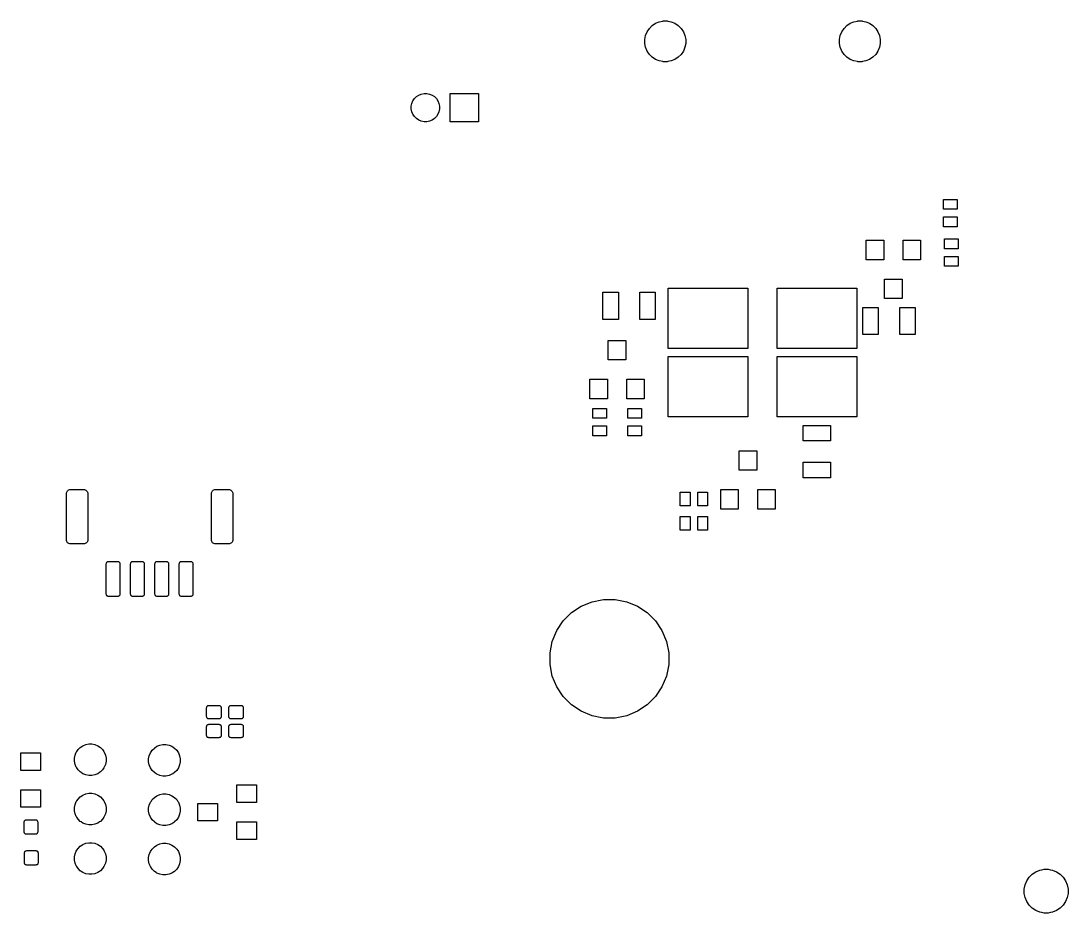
# Model space of a CAD drawing. Extents: x 70 to 174, y -172 to -82.
# Drawn here: x 120.6 to 174.4, y -171.8 to -126 of the extents above; entities that cross this region are included whole.
import ezdxf

# ---------------------------------------------------------------- set-up
doc = ezdxf.new("R2010")
doc.units = 0
doc.header["$MEASUREMENT"] = 0
doc.layers.add('BLACK', color=7, linetype='CONTINUOUS')

msp = doc.modelspace()

# ---------------------------------------------------------------- linework, layer by layer
at = {"layer": 'BLACK', "linetype": 'CONTINUOUS'}
for p, q in [((152.82, -126.503), (152.934, -126.331)), ((152.934, -126.331), (153.081, -126.184)), ((153.081, -126.184), (153.253, -126.07)), ((153.253, -126.07), (153.444, -125.99)), ((153.444, -125.99), (153.621, -125.955)), ((153.621, -125.955), (153.647, -125.95)), ((153.647, -125.95), (153.853, -125.95)), ((153.853, -125.95), (153.879, -125.955)), ((153.879, -125.955), (154.056, -125.99)), ((154.056, -125.99), (154.247, -126.07)), ((154.247, -126.07), (154.419, -126.184)), ((154.419, -126.184), (154.566, -126.331)), ((154.566, -126.331), (154.68, -126.503)), ((162.82, -126.503), (162.934, -126.331)), ((162.934, -126.331), (163.081, -126.184)), ((163.081, -126.184), (163.253, -126.07)), ((163.253, -126.07), (163.444, -125.99)), ((163.444, -125.99), (163.621, -125.955)), ((163.621, -125.955), (163.647, -125.95)), ((163.647, -125.95), (163.853, -125.95)), ((163.853, -125.95), (163.879, -125.955)), ((163.879, -125.955), (164.056, -125.99)), ((164.056, -125.99), (164.247, -126.07)), ((164.247, -126.07), (164.419, -126.184)), ((164.419, -126.184), (164.566, -126.331)), ((164.566, -126.331), (164.68, -126.503)), ((152.7, -126.897), (152.74, -126.694)), ((152.7, -127.103), (152.7, -126.897)), ((152.74, -126.694), (152.82, -126.503)), ((154.68, -126.503), (154.76, -126.694)), ((154.76, -126.694), (154.8, -126.897)), ((154.8, -126.897), (154.8, -127.103)), ((162.7, -126.897), (162.74, -126.694)), ((162.7, -127.103), (162.7, -126.897)), ((162.74, -126.694), (162.82, -126.503)), ((164.68, -126.503), (164.76, -126.694)), ((164.76, -126.694), (164.8, -126.897)), ((164.8, -126.897), (164.8, -127.103)), ((152.74, -127.306), (152.7, -127.103)), ((152.82, -127.497), (152.74, -127.306)), ((152.934, -127.669), (152.82, -127.497)), ((154.68, -127.497), (154.566, -127.669)), ((154.76, -127.306), (154.68, -127.497)), ((154.8, -127.103), (154.76, -127.306)), ((162.74, -127.306), (162.7, -127.103)), ((162.82, -127.497), (162.74, -127.306)), ((162.934, -127.669), (162.82, -127.497)), ((164.68, -127.497), (164.566, -127.669)), ((164.76, -127.306), (164.68, -127.497)), ((164.8, -127.103), (164.76, -127.306)), ((153.081, -127.816), (152.934, -127.669)), ((153.253, -127.93), (153.081, -127.816)), ((153.444, -128.01), (153.253, -127.93)), ((153.621, -128.045), (153.444, -128.01)), ((153.647, -128.05), (153.621, -128.045)), ((153.853, -128.05), (153.647, -128.05)), ((153.879, -128.045), (153.853, -128.05)), ((154.056, -128.01), (153.879, -128.045)), ((154.247, -127.93), (154.056, -128.01)), ((154.419, -127.816), (154.247, -127.93)), ((154.566, -127.669), (154.419, -127.816)), ((163.081, -127.816), (162.934, -127.669)), ((163.253, -127.93), (163.081, -127.816)), ((163.444, -128.01), (163.253, -127.93)), ((163.621, -128.045), (163.444, -128.01)), ((163.647, -128.05), (163.621, -128.045)), ((163.853, -128.05), (163.647, -128.05)), ((163.879, -128.045), (163.853, -128.05)), ((164.056, -128.01), (163.879, -128.045)), ((164.247, -127.93), (164.056, -128.01)), ((164.419, -127.816), (164.247, -127.93)), ((164.566, -127.669), (164.419, -127.816)), ((141.212, -129.709), (141.352, -129.681)), ((141.352, -129.681), (141.494, -129.681)), ((141.494, -129.681), (141.635, -129.709)), ((142.698, -131.131), (142.698, -129.681)), ((142.698, -129.681), (144.148, -129.681)), ((144.148, -129.681), (144.148, -131.131)), ((140.698, -130.334), (140.726, -130.194)), ((140.726, -130.194), (140.781, -130.062)), ((140.781, -130.062), (140.86, -129.944)), ((140.86, -129.944), (140.961, -129.843)), ((140.961, -129.843), (141.08, -129.763)), ((141.08, -129.763), (141.212, -129.709)), ((141.635, -129.709), (141.767, -129.763)), ((141.767, -129.763), (141.885, -129.843)), ((141.885, -129.843), (141.986, -129.944)), ((141.986, -129.944), (142.066, -130.062)), ((142.066, -130.062), (142.12, -130.194)), ((142.12, -130.194), (142.148, -130.334)), ((140.698, -130.477), (140.698, -130.334)), ((140.726, -130.617), (140.698, -130.477)), ((140.781, -130.749), (140.726, -130.617)), ((140.86, -130.868), (140.781, -130.749)), ((142.066, -130.749), (141.986, -130.868)), ((142.12, -130.617), (142.066, -130.749)), ((142.148, -130.477), (142.12, -130.617)), ((142.148, -130.334), (142.148, -130.477)), ((140.961, -130.969), (140.86, -130.868)), ((141.08, -131.048), (140.961, -130.969)), ((141.212, -131.103), (141.08, -131.048)), ((141.352, -131.131), (141.212, -131.103)), ((141.494, -131.131), (141.352, -131.131)), ((141.635, -131.103), (141.494, -131.131)), ((141.767, -131.048), (141.635, -131.103)), ((141.885, -130.969), (141.767, -131.048)), ((141.986, -130.868), (141.885, -130.969)), ((144.148, -131.131), (142.698, -131.131)), ((168.048, -135.631), (168.048, -135.131)), ((168.048, -135.131), (168.748, -135.131)), ((168.748, -135.131), (168.748, -135.631)), ((168.748, -135.631), (168.048, -135.631)), ((168.048, -136.531), (168.048, -136.031)), ((168.048, -136.031), (168.748, -136.031)), ((168.748, -136.031), (168.748, -136.531)), ((168.748, -136.531), (168.048, -136.531)), ((168.099, -137.663), (168.099, -137.163)), ((168.099, -137.163), (168.799, -137.163)), ((168.799, -137.163), (168.799, -137.663)), ((164.073, -138.231), (164.073, -137.231)), ((164.073, -137.231), (164.973, -137.231)), ((164.973, -137.231), (164.973, -138.231)), ((165.973, -138.231), (165.973, -137.231)), ((165.973, -137.231), (166.873, -137.231)), ((166.873, -137.231), (166.873, -138.231)), ((168.799, -137.663), (168.099, -137.663)), ((164.973, -138.231), (164.073, -138.231)), ((166.873, -138.231), (165.973, -138.231)), ((168.099, -138.563), (168.099, -138.063)), ((168.099, -138.063), (168.799, -138.063)), ((168.799, -138.063), (168.799, -138.563)), ((168.799, -138.563), (168.099, -138.563)), ((165.023, -140.231), (165.023, -139.231)), ((165.023, -139.231), (165.923, -139.231)), ((165.923, -139.231), (165.923, -140.231)), ((153.9, -142.802), (153.9, -139.702)), ((153.9, -139.702), (158, -139.702)), ((158, -139.702), (158, -142.802)), ((159.5, -142.802), (159.5, -139.702)), ((159.5, -139.702), (163.6, -139.702)), ((163.6, -139.702), (163.6, -142.802)), ((150.538, -141.307), (150.538, -139.907)), ((150.538, -139.907), (151.338, -139.907)), ((151.338, -139.907), (151.338, -141.307)), ((152.438, -141.307), (152.438, -139.907)), ((152.438, -139.907), (153.238, -139.907)), ((153.238, -139.907), (153.238, -141.307)), ((165.923, -140.231), (165.023, -140.231)), ((163.898, -142.081), (163.898, -140.681)), ((163.898, -140.681), (164.698, -140.681)), ((164.698, -140.681), (164.698, -142.081)), ((165.798, -142.081), (165.798, -140.681)), ((165.798, -140.681), (166.598, -140.681)), ((166.598, -140.681), (166.598, -142.081)), ((151.338, -141.307), (150.538, -141.307)), ((153.238, -141.307), (152.438, -141.307)), ((150.823, -143.381), (150.823, -142.381)), ((150.823, -142.381), (151.723, -142.381)), ((151.723, -142.381), (151.723, -143.381)), ((164.698, -142.081), (163.898, -142.081)), ((166.598, -142.081), (165.798, -142.081)), ((158, -142.802), (153.9, -142.802)), ((163.6, -142.802), (159.5, -142.802)), ((151.723, -143.381), (150.823, -143.381)), ((153.9, -146.302), (153.9, -143.202)), ((153.9, -143.202), (158, -143.202)), ((158, -143.202), (158, -146.302)), ((159.5, -146.302), (159.5, -143.202)), ((159.5, -143.202), (163.6, -143.202)), ((163.6, -143.202), (163.6, -146.302)), ((149.873, -145.381), (149.873, -144.381)), ((149.873, -144.381), (150.773, -144.381)), ((150.773, -144.381), (150.773, -145.381)), ((151.773, -145.381), (151.773, -144.381)), ((151.773, -144.381), (152.673, -144.381)), ((152.673, -144.381), (152.673, -145.381)), ((150.773, -145.381), (149.873, -145.381)), ((152.673, -145.381), (151.773, -145.381)), ((150.023, -146.381), (150.023, -145.881)), ((150.023, -145.881), (150.723, -145.881)), ((150.723, -145.881), (150.723, -146.381)), ((151.823, -146.381), (151.823, -145.881)), ((151.823, -145.881), (152.523, -145.881)), ((152.523, -145.881), (152.523, -146.381)), ((158, -146.302), (153.9, -146.302)), ((163.6, -146.302), (159.5, -146.302)), ((150.723, -146.381), (150.023, -146.381)), ((150.023, -147.281), (150.023, -146.781)), ((150.023, -146.781), (150.723, -146.781)), ((150.723, -146.781), (150.723, -147.281)), ((152.523, -146.381), (151.823, -146.381)), ((151.823, -147.281), (151.823, -146.781)), ((151.823, -146.781), (152.523, -146.781)), ((152.523, -146.781), (152.523, -147.281)), ((160.84, -147.55), (160.84, -146.75)), ((160.84, -146.75), (162.24, -146.75)), ((162.24, -146.75), (162.24, -147.55)), ((150.723, -147.281), (150.023, -147.281)), ((152.523, -147.281), (151.823, -147.281)), ((162.24, -147.55), (160.84, -147.55)), ((157.548, -149.056), (157.548, -148.056)), ((157.548, -148.056), (158.448, -148.056)), ((158.448, -148.056), (158.448, -149.056)), ((160.84, -149.45), (160.84, -148.65)), ((160.84, -148.65), (162.24, -148.65)), ((162.24, -148.65), (162.24, -149.45)), ((158.448, -149.056), (157.548, -149.056)), ((162.24, -149.45), (160.84, -149.45)), ((123.011, -150.143), (123.038, -150.111)), ((123.038, -150.111), (123.07, -150.085)), ((123.07, -150.085), (123.106, -150.065)), ((123.106, -150.065), (123.146, -150.053)), ((123.146, -150.053), (123.194, -150.049)), ((123.194, -150.049), (123.856, -150.049)), ((123.856, -150.049), (123.904, -150.053)), ((123.904, -150.053), (123.944, -150.065)), ((123.944, -150.065), (123.98, -150.085)), ((123.98, -150.085), (124.012, -150.111)), ((124.012, -150.111), (124.039, -150.143)), ((130.461, -150.143), (130.488, -150.111)), ((130.488, -150.111), (130.52, -150.085)), ((130.52, -150.085), (130.556, -150.065)), ((130.556, -150.065), (130.596, -150.053)), ((130.596, -150.053), (130.644, -150.049)), ((130.644, -150.049), (131.306, -150.049)), ((131.306, -150.049), (131.354, -150.053)), ((131.354, -150.053), (131.394, -150.065)), ((131.394, -150.065), (131.43, -150.085)), ((131.43, -150.085), (131.462, -150.111)), ((131.462, -150.111), (131.489, -150.143)), ((156.598, -151.056), (156.598, -150.056)), ((156.598, -150.056), (157.498, -150.056)), ((157.498, -150.056), (157.498, -151.056)), ((158.498, -151.056), (158.498, -150.056)), ((158.498, -150.056), (159.398, -150.056)), ((159.398, -150.056), (159.398, -151.056)), ((122.975, -150.267), (122.98, -150.22)), ((122.975, -152.63), (122.975, -150.267)), ((122.98, -150.22), (122.992, -150.18)), ((122.992, -150.18), (123.011, -150.143)), ((124.039, -150.143), (124.058, -150.18)), ((124.058, -150.18), (124.07, -150.22)), ((124.07, -150.22), (124.075, -150.267)), ((124.075, -150.267), (124.075, -152.63)), ((130.425, -150.267), (130.43, -150.22)), ((130.425, -152.63), (130.425, -150.267)), ((130.43, -150.22), (130.442, -150.18)), ((130.442, -150.18), (130.461, -150.143)), ((131.489, -150.143), (131.508, -150.18)), ((131.508, -150.18), (131.52, -150.22)), ((131.52, -150.22), (131.525, -150.267)), ((131.525, -150.267), (131.525, -152.63)), ((154.523, -150.881), (154.523, -150.181)), ((154.523, -150.181), (155.023, -150.181)), ((155.023, -150.181), (155.023, -150.881)), ((155.423, -150.881), (155.423, -150.181)), ((155.423, -150.181), (155.923, -150.181)), ((155.923, -150.181), (155.923, -150.881)), ((155.023, -150.881), (154.523, -150.881)), ((155.923, -150.881), (155.423, -150.881)), ((157.498, -151.056), (156.598, -151.056)), ((159.398, -151.056), (158.498, -151.056)), ((154.523, -152.131), (154.523, -151.431)), ((154.523, -151.431), (155.023, -151.431)), ((155.023, -151.431), (155.023, -152.131)), ((155.423, -152.131), (155.423, -151.431)), ((155.423, -151.431), (155.923, -151.431)), ((155.923, -151.431), (155.923, -152.131)), ((155.023, -152.131), (154.523, -152.131)), ((155.923, -152.131), (155.423, -152.131)), ((122.98, -152.678), (122.975, -152.63)), ((122.992, -152.717), (122.98, -152.678)), ((123.011, -152.754), (122.992, -152.717)), ((123.038, -152.786), (123.011, -152.754)), ((123.07, -152.812), (123.038, -152.786)), ((123.106, -152.832), (123.07, -152.812)), ((123.98, -152.812), (123.944, -152.832)), ((124.012, -152.786), (123.98, -152.812)), ((124.039, -152.754), (124.012, -152.786)), ((124.058, -152.717), (124.039, -152.754)), ((124.07, -152.678), (124.058, -152.717)), ((124.075, -152.63), (124.07, -152.678)), ((130.43, -152.678), (130.425, -152.63)), ((130.442, -152.717), (130.43, -152.678)), ((130.461, -152.754), (130.442, -152.717)), ((130.488, -152.786), (130.461, -152.754)), ((130.52, -152.812), (130.488, -152.786)), ((130.556, -152.832), (130.52, -152.812)), ((131.43, -152.812), (131.394, -152.832)), ((131.462, -152.786), (131.43, -152.812)), ((131.489, -152.754), (131.462, -152.786)), ((131.508, -152.717), (131.489, -152.754)), ((131.52, -152.678), (131.508, -152.717)), ((131.525, -152.63), (131.52, -152.678)), ((123.146, -152.844), (123.106, -152.832)), ((123.194, -152.849), (123.146, -152.844)), ((123.856, -152.849), (123.194, -152.849)), ((123.904, -152.844), (123.856, -152.849)), ((123.944, -152.832), (123.904, -152.844)), ((130.596, -152.844), (130.556, -152.832)), ((130.644, -152.849), (130.596, -152.844)), ((131.306, -152.849), (130.644, -152.849)), ((131.354, -152.844), (131.306, -152.849)), ((131.394, -152.832), (131.354, -152.844)), ((125.025, -153.867), (125.028, -153.839)), ((125.025, -155.43), (125.025, -153.867)), ((125.028, -153.839), (125.034, -153.818)), ((125.034, -153.818), (125.045, -153.799)), ((125.045, -153.799), (125.058, -153.782)), ((125.058, -153.782), (125.075, -153.768)), ((125.075, -153.768), (125.095, -153.758)), ((125.095, -153.758), (125.116, -153.751)), ((125.116, -153.751), (125.144, -153.749)), ((125.144, -153.749), (125.606, -153.749)), ((125.606, -153.749), (125.634, -153.751)), ((125.634, -153.751), (125.655, -153.758)), ((125.655, -153.758), (125.675, -153.768)), ((125.675, -153.768), (125.692, -153.782)), ((125.692, -153.782), (125.706, -153.799)), ((125.706, -153.799), (125.716, -153.818)), ((125.716, -153.818), (125.722, -153.839)), ((125.722, -153.839), (125.725, -153.867)), ((125.725, -153.867), (125.725, -155.43)), ((126.275, -153.867), (126.278, -153.839)), ((126.275, -155.43), (126.275, -153.867)), ((126.278, -153.839), (126.284, -153.818)), ((126.284, -153.818), (126.295, -153.799)), ((126.295, -153.799), (126.308, -153.782)), ((126.308, -153.782), (126.325, -153.768)), ((126.325, -153.768), (126.345, -153.758)), ((126.345, -153.758), (126.366, -153.751)), ((126.366, -153.751), (126.394, -153.749)), ((126.394, -153.749), (126.856, -153.749)), ((126.856, -153.749), (126.884, -153.751)), ((126.884, -153.751), (126.905, -153.758)), ((126.905, -153.758), (126.925, -153.768)), ((126.925, -153.768), (126.942, -153.782)), ((126.942, -153.782), (126.956, -153.799)), ((126.956, -153.799), (126.966, -153.818)), ((126.966, -153.818), (126.972, -153.839)), ((126.972, -153.839), (126.975, -153.867)), ((126.975, -153.867), (126.975, -155.43)), ((127.525, -153.867), (127.528, -153.839)), ((127.525, -155.43), (127.525, -153.867)), ((127.528, -153.839), (127.534, -153.818)), ((127.534, -153.818), (127.545, -153.799)), ((127.545, -153.799), (127.558, -153.782)), ((127.558, -153.782), (127.575, -153.768)), ((127.575, -153.768), (127.595, -153.758)), ((127.595, -153.758), (127.616, -153.751)), ((127.616, -153.751), (127.644, -153.749)), ((127.644, -153.749), (128.106, -153.749)), ((128.106, -153.749), (128.134, -153.751)), ((128.134, -153.751), (128.155, -153.758)), ((128.155, -153.758), (128.175, -153.768)), ((128.175, -153.768), (128.192, -153.782)), ((128.192, -153.782), (128.206, -153.799)), ((128.206, -153.799), (128.216, -153.818)), ((128.216, -153.818), (128.222, -153.839)), ((128.222, -153.839), (128.225, -153.867)), ((128.225, -153.867), (128.225, -155.43)), ((128.775, -153.867), (128.778, -153.839)), ((128.775, -155.43), (128.775, -153.867)), ((128.778, -153.839), (128.784, -153.818)), ((128.784, -153.818), (128.795, -153.799)), ((128.795, -153.799), (128.808, -153.782)), ((128.808, -153.782), (128.825, -153.768)), ((128.825, -153.768), (128.845, -153.758)), ((128.845, -153.758), (128.866, -153.751)), ((128.866, -153.751), (128.894, -153.749)), ((128.894, -153.749), (129.356, -153.749)), ((129.356, -153.749), (129.384, -153.751)), ((129.384, -153.751), (129.405, -153.758)), ((129.405, -153.758), (129.425, -153.768)), ((129.425, -153.768), (129.442, -153.782)), ((129.442, -153.782), (129.456, -153.799)), ((129.456, -153.799), (129.466, -153.818)), ((129.466, -153.818), (129.472, -153.839)), ((129.472, -153.839), (129.475, -153.867)), ((129.475, -153.867), (129.475, -155.43)), ((125.028, -155.458), (125.025, -155.43)), ((125.034, -155.479), (125.028, -155.458)), ((125.045, -155.498), (125.034, -155.479)), ((125.058, -155.515), (125.045, -155.498)), ((125.706, -155.498), (125.692, -155.515)), ((125.716, -155.479), (125.706, -155.498)), ((125.722, -155.458), (125.716, -155.479)), ((125.725, -155.43), (125.722, -155.458)), ((126.278, -155.458), (126.275, -155.43)), ((126.284, -155.479), (126.278, -155.458)), ((126.295, -155.498), (126.284, -155.479)), ((126.308, -155.515), (126.295, -155.498)), ((126.956, -155.498), (126.942, -155.515)), ((126.966, -155.479), (126.956, -155.498)), ((126.972, -155.458), (126.966, -155.479)), ((126.975, -155.43), (126.972, -155.458)), ((127.528, -155.458), (127.525, -155.43)), ((127.534, -155.479), (127.528, -155.458)), ((127.545, -155.498), (127.534, -155.479)), ((127.558, -155.515), (127.545, -155.498)), ((128.206, -155.498), (128.192, -155.515)), ((128.216, -155.479), (128.206, -155.498)), ((128.222, -155.458), (128.216, -155.479)), ((128.225, -155.43), (128.222, -155.458)), ((128.778, -155.458), (128.775, -155.43)), ((128.784, -155.479), (128.778, -155.458)), ((128.795, -155.498), (128.784, -155.479)), ((128.808, -155.515), (128.795, -155.498)), ((129.456, -155.498), (129.442, -155.515)), ((129.466, -155.479), (129.456, -155.498)), ((129.472, -155.458), (129.466, -155.479)), ((129.475, -155.43), (129.472, -155.458)), ((125.075, -155.529), (125.058, -155.515)), ((125.095, -155.54), (125.075, -155.529)), ((125.116, -155.546), (125.095, -155.54)), ((125.144, -155.549), (125.116, -155.546)), ((125.606, -155.549), (125.144, -155.549)), ((125.634, -155.546), (125.606, -155.549)), ((125.655, -155.54), (125.634, -155.546)), ((125.675, -155.529), (125.655, -155.54)), ((125.692, -155.515), (125.675, -155.529)), ((126.325, -155.529), (126.308, -155.515)), ((126.345, -155.54), (126.325, -155.529)), ((126.366, -155.546), (126.345, -155.54)), ((126.394, -155.549), (126.366, -155.546)), ((126.856, -155.549), (126.394, -155.549)), ((126.884, -155.546), (126.856, -155.549)), ((126.905, -155.54), (126.884, -155.546)), ((126.925, -155.529), (126.905, -155.54)), ((126.942, -155.515), (126.925, -155.529)), ((127.575, -155.529), (127.558, -155.515)), ((127.595, -155.54), (127.575, -155.529)), ((127.616, -155.546), (127.595, -155.54)), ((127.644, -155.549), (127.616, -155.546)), ((128.106, -155.549), (127.644, -155.549)), ((128.134, -155.546), (128.106, -155.549)), ((128.155, -155.54), (128.134, -155.546)), ((128.175, -155.529), (128.155, -155.54)), ((128.192, -155.515), (128.175, -155.529)), ((128.825, -155.529), (128.808, -155.515)), ((128.845, -155.54), (128.825, -155.529)), ((128.866, -155.546), (128.845, -155.54)), ((128.894, -155.549), (128.866, -155.546)), ((129.356, -155.549), (128.894, -155.549)), ((129.384, -155.546), (129.356, -155.549)), ((129.405, -155.54), (129.384, -155.546)), ((129.425, -155.529), (129.405, -155.54)), ((129.442, -155.515), (129.425, -155.529)), ((148.932, -156.381), (149.431, -156.047)), ((149.431, -156.047), (149.986, -155.817)), ((149.986, -155.817), (150.492, -155.717)), ((150.492, -155.717), (150.576, -155.7)), ((150.576, -155.7), (151.176, -155.7)), ((151.176, -155.7), (151.26, -155.717)), ((151.26, -155.717), (151.766, -155.817)), ((151.766, -155.817), (152.321, -156.047)), ((152.321, -156.047), (152.82, -156.381)), ((148.507, -156.806), (148.932, -156.381)), ((152.82, -156.381), (153.245, -156.806)), ((148.173, -157.305), (148.507, -156.806)), ((153.245, -156.806), (153.579, -157.305)), ((147.943, -157.86), (148.173, -157.305)), ((153.579, -157.305), (153.809, -157.86)), ((147.826, -158.45), (147.943, -157.86)), ((153.809, -157.86), (153.926, -158.45)), ((147.826, -159.05), (147.826, -158.45)), ((153.926, -158.45), (153.926, -159.05)), ((147.943, -159.64), (147.826, -159.05)), ((153.926, -159.05), (153.809, -159.64)), ((148.173, -160.195), (147.943, -159.64)), ((153.809, -159.64), (153.579, -160.195)), ((148.507, -160.694), (148.173, -160.195)), ((153.579, -160.195), (153.245, -160.694)), ((148.932, -161.119), (148.507, -160.694)), ((153.245, -160.694), (152.82, -161.119)), ((130.182, -161.269), (130.185, -161.242)), ((130.182, -161.727), (130.182, -161.269)), ((130.185, -161.242), (130.191, -161.221)), ((130.191, -161.221), (130.201, -161.202)), ((130.201, -161.202), (130.215, -161.186)), ((130.215, -161.186), (130.231, -161.172)), ((130.231, -161.172), (130.25, -161.162)), ((130.25, -161.162), (130.271, -161.156)), ((130.271, -161.156), (130.298, -161.153)), ((130.298, -161.153), (130.806, -161.153)), ((130.806, -161.153), (130.833, -161.156)), ((130.833, -161.156), (130.854, -161.162)), ((130.854, -161.162), (130.873, -161.172)), ((130.873, -161.172), (130.889, -161.186)), ((130.889, -161.186), (130.903, -161.202)), ((130.903, -161.202), (130.913, -161.221)), ((130.913, -161.221), (130.919, -161.242)), ((130.919, -161.242), (130.922, -161.269)), ((130.922, -161.269), (130.922, -161.727)), ((131.325, -161.269), (131.328, -161.242)), ((131.325, -161.727), (131.325, -161.269)), ((131.328, -161.242), (131.334, -161.221)), ((131.334, -161.221), (131.344, -161.202)), ((131.344, -161.202), (131.358, -161.186)), ((131.358, -161.186), (131.374, -161.172)), ((131.374, -161.172), (131.393, -161.162)), ((131.393, -161.162), (131.414, -161.156)), ((131.414, -161.156), (131.441, -161.153)), ((131.441, -161.153), (131.949, -161.153)), ((131.949, -161.153), (131.976, -161.156)), ((131.976, -161.156), (131.997, -161.162)), ((131.997, -161.162), (132.016, -161.172)), ((132.016, -161.172), (132.032, -161.186)), ((132.032, -161.186), (132.046, -161.202)), ((132.046, -161.202), (132.056, -161.221)), ((132.056, -161.221), (132.062, -161.242)), ((132.062, -161.242), (132.065, -161.269)), ((132.065, -161.269), (132.065, -161.727)), ((149.431, -161.453), (148.932, -161.119)), ((152.82, -161.119), (152.321, -161.453)), ((130.185, -161.755), (130.182, -161.727)), ((130.191, -161.775), (130.185, -161.755)), ((130.201, -161.794), (130.191, -161.775)), ((130.215, -161.811), (130.201, -161.794)), ((130.231, -161.824), (130.215, -161.811)), ((130.25, -161.834), (130.231, -161.824)), ((130.271, -161.84), (130.25, -161.834)), ((130.298, -161.843), (130.271, -161.84)), ((130.806, -161.843), (130.298, -161.843)), ((130.833, -161.84), (130.806, -161.843)), ((130.854, -161.834), (130.833, -161.84)), ((130.873, -161.824), (130.854, -161.834)), ((130.889, -161.811), (130.873, -161.824)), ((130.903, -161.794), (130.889, -161.811)), ((130.913, -161.775), (130.903, -161.794)), ((130.919, -161.755), (130.913, -161.775)), ((130.922, -161.727), (130.919, -161.755)), ((131.328, -161.755), (131.325, -161.727)), ((131.334, -161.775), (131.328, -161.755)), ((131.344, -161.794), (131.334, -161.775)), ((131.358, -161.811), (131.344, -161.794)), ((131.374, -161.824), (131.358, -161.811)), ((131.393, -161.834), (131.374, -161.824)), ((131.414, -161.84), (131.393, -161.834)), ((131.441, -161.843), (131.414, -161.84)), ((131.949, -161.843), (131.441, -161.843)), ((131.976, -161.84), (131.949, -161.843)), ((131.997, -161.834), (131.976, -161.84)), ((132.016, -161.824), (131.997, -161.834)), ((132.032, -161.811), (132.016, -161.824)), ((132.046, -161.794), (132.032, -161.811)), ((132.056, -161.775), (132.046, -161.794)), ((132.062, -161.755), (132.056, -161.775)), ((132.065, -161.727), (132.062, -161.755)), ((149.986, -161.683), (149.431, -161.453)), ((150.492, -161.783), (149.986, -161.683)), ((150.576, -161.8), (150.492, -161.783)), ((151.176, -161.8), (150.576, -161.8)), ((151.26, -161.783), (151.176, -161.8)), ((151.766, -161.683), (151.26, -161.783)), ((152.321, -161.453), (151.766, -161.683)), ((130.182, -162.239), (130.185, -162.212)), ((130.182, -162.697), (130.182, -162.239)), ((130.185, -162.212), (130.191, -162.191)), ((130.191, -162.191), (130.201, -162.172)), ((130.201, -162.172), (130.215, -162.156)), ((130.215, -162.156), (130.231, -162.142)), ((130.231, -162.142), (130.25, -162.132)), ((130.25, -162.132), (130.271, -162.126)), ((130.271, -162.126), (130.298, -162.123)), ((130.298, -162.123), (130.806, -162.123)), ((130.806, -162.123), (130.833, -162.126)), ((130.833, -162.126), (130.854, -162.132)), ((130.854, -162.132), (130.873, -162.142)), ((130.873, -162.142), (130.889, -162.156)), ((130.889, -162.156), (130.903, -162.172)), ((130.903, -162.172), (130.913, -162.191)), ((130.913, -162.191), (130.919, -162.212)), ((130.919, -162.212), (130.922, -162.239)), ((130.922, -162.239), (130.922, -162.697)), ((131.325, -162.239), (131.328, -162.212)), ((131.325, -162.697), (131.325, -162.239)), ((131.328, -162.212), (131.334, -162.191)), ((131.334, -162.191), (131.344, -162.172)), ((131.344, -162.172), (131.358, -162.156)), ((131.358, -162.156), (131.374, -162.142)), ((131.374, -162.142), (131.393, -162.132)), ((131.393, -162.132), (131.414, -162.126)), ((131.414, -162.126), (131.441, -162.123)), ((131.441, -162.123), (131.949, -162.123)), ((131.949, -162.123), (131.976, -162.126)), ((131.976, -162.126), (131.997, -162.132)), ((131.997, -162.132), (132.016, -162.142)), ((132.016, -162.142), (132.032, -162.156)), ((132.032, -162.156), (132.046, -162.172)), ((132.046, -162.172), (132.056, -162.191)), ((132.056, -162.191), (132.062, -162.212)), ((132.062, -162.212), (132.065, -162.239)), ((132.065, -162.239), (132.065, -162.697)), ((130.185, -162.725), (130.182, -162.697)), ((130.191, -162.745), (130.185, -162.725)), ((130.201, -162.764), (130.191, -162.745)), ((130.215, -162.781), (130.201, -162.764)), ((130.231, -162.794), (130.215, -162.781)), ((130.25, -162.804), (130.231, -162.794)), ((130.271, -162.81), (130.25, -162.804)), ((130.298, -162.813), (130.271, -162.81)), ((130.806, -162.813), (130.298, -162.813)), ((130.833, -162.81), (130.806, -162.813)), ((130.854, -162.804), (130.833, -162.81)), ((130.873, -162.794), (130.854, -162.804)), ((130.889, -162.781), (130.873, -162.794)), ((130.903, -162.764), (130.889, -162.781)), ((130.913, -162.745), (130.903, -162.764)), ((130.919, -162.725), (130.913, -162.745)), ((130.922, -162.697), (130.919, -162.725)), ((131.328, -162.725), (131.325, -162.697)), ((131.334, -162.745), (131.328, -162.725)), ((131.344, -162.764), (131.334, -162.745)), ((131.358, -162.781), (131.344, -162.764)), ((131.374, -162.794), (131.358, -162.781)), ((131.393, -162.804), (131.374, -162.794)), ((131.414, -162.81), (131.393, -162.804)), ((131.441, -162.813), (131.414, -162.81)), ((131.949, -162.813), (131.441, -162.813)), ((131.976, -162.81), (131.949, -162.813)), ((131.997, -162.804), (131.976, -162.81)), ((132.016, -162.794), (131.997, -162.804)), ((132.032, -162.781), (132.016, -162.794)), ((132.046, -162.764), (132.032, -162.781)), ((132.056, -162.745), (132.046, -162.764)), ((132.062, -162.725), (132.056, -162.745)), ((132.065, -162.697), (132.062, -162.725)), ((123.421, -163.708), (123.483, -163.56)), ((123.483, -163.56), (123.512, -163.516)), ((123.512, -163.516), (123.571, -163.427)), ((123.571, -163.427), (123.684, -163.314)), ((123.684, -163.314), (123.817, -163.225)), ((123.817, -163.225), (123.965, -163.164)), ((123.817, -163.225), (123.817, -163.225)), ((123.965, -163.164), (124.122, -163.133)), ((124.122, -163.133), (124.282, -163.133)), ((124.282, -163.133), (124.439, -163.164)), ((124.439, -163.164), (124.587, -163.225)), ((124.587, -163.225), (124.587, -163.225)), ((124.587, -163.225), (124.72, -163.314)), ((124.72, -163.314), (124.833, -163.427)), ((124.833, -163.427), (124.892, -163.516)), ((124.892, -163.516), (124.922, -163.56)), ((124.922, -163.56), (124.983, -163.708)), ((127.293, -163.59), (127.322, -163.546)), ((127.322, -163.546), (127.381, -163.457)), ((127.381, -163.457), (127.494, -163.344)), ((127.494, -163.344), (127.627, -163.255)), ((127.627, -163.255), (127.775, -163.194)), ((127.627, -163.255), (127.627, -163.255)), ((127.775, -163.194), (127.932, -163.163)), ((127.932, -163.163), (128.092, -163.163)), ((128.092, -163.163), (128.249, -163.194)), ((128.249, -163.194), (128.397, -163.255)), ((128.397, -163.255), (128.397, -163.255)), ((128.397, -163.255), (128.53, -163.344)), ((128.53, -163.344), (128.643, -163.457)), ((128.643, -163.457), (128.702, -163.546)), ((128.702, -163.546), (128.732, -163.59)), ((120.638, -164.491), (120.638, -163.591)), ((120.638, -163.591), (121.638, -163.591)), ((121.638, -163.591), (121.638, -164.491)), ((123.39, -163.865), (123.421, -163.708)), ((123.39, -164.025), (123.39, -163.865)), ((123.421, -164.182), (123.39, -164.025)), ((124.983, -163.708), (125.014, -163.865)), ((125.014, -164.025), (124.983, -164.182)), ((125.014, -163.865), (125.014, -164.025)), ((127.2, -163.895), (127.231, -163.738)), ((127.2, -164.055), (127.2, -163.895)), ((127.231, -164.212), (127.2, -164.055)), ((127.231, -163.738), (127.293, -163.59)), ((128.732, -163.59), (128.793, -163.738)), ((128.793, -163.738), (128.824, -163.895)), ((128.824, -164.055), (128.793, -164.212)), ((128.824, -163.895), (128.824, -164.055)), ((121.638, -164.491), (120.638, -164.491)), ((123.483, -164.329), (123.421, -164.182)), ((123.503, -164.359), (123.483, -164.329)), ((123.571, -164.462), (123.503, -164.359)), ((123.684, -164.575), (123.571, -164.462)), ((123.729, -164.605), (123.684, -164.575)), ((123.817, -164.664), (123.729, -164.605)), ((124.675, -164.605), (124.587, -164.664)), ((124.72, -164.575), (124.675, -164.605)), ((124.833, -164.462), (124.72, -164.575)), ((124.902, -164.359), (124.833, -164.462)), ((124.922, -164.329), (124.902, -164.359)), ((124.983, -164.182), (124.922, -164.329)), ((127.293, -164.359), (127.231, -164.212)), ((127.381, -164.492), (127.293, -164.359)), ((127.293, -164.359), (127.293, -164.359)), ((127.494, -164.605), (127.381, -164.492)), ((127.583, -164.664), (127.494, -164.605)), ((128.53, -164.605), (128.442, -164.664)), ((128.643, -164.492), (128.53, -164.605)), ((128.732, -164.359), (128.643, -164.492)), ((128.793, -164.212), (128.732, -164.359)), ((128.732, -164.359), (128.732, -164.359)), ((123.965, -164.725), (123.817, -164.664)), ((124.122, -164.757), (123.965, -164.725)), ((124.282, -164.757), (124.122, -164.757)), ((124.439, -164.725), (124.282, -164.757)), ((124.587, -164.664), (124.439, -164.725)), ((127.627, -164.694), (127.583, -164.664)), ((127.775, -164.755), (127.627, -164.694)), ((127.932, -164.787), (127.775, -164.755)), ((128.092, -164.787), (127.932, -164.787)), ((128.249, -164.755), (128.092, -164.787)), ((128.397, -164.694), (128.249, -164.755)), ((128.442, -164.664), (128.397, -164.694)), ((120.638, -166.391), (120.638, -165.491)), ((120.638, -165.491), (121.638, -165.491)), ((121.638, -165.491), (121.638, -166.391)), ((123.817, -165.765), (123.965, -165.704)), ((123.965, -165.704), (124.122, -165.673)), ((124.122, -165.673), (124.282, -165.673)), ((124.282, -165.673), (124.439, -165.704)), ((124.439, -165.704), (124.587, -165.765)), ((127.627, -165.795), (127.775, -165.734)), ((127.775, -165.734), (127.932, -165.703)), ((127.932, -165.703), (128.092, -165.703)), ((128.092, -165.703), (128.249, -165.734)), ((128.249, -165.734), (128.397, -165.795)), ((131.735, -166.142), (131.735, -165.242)), ((131.735, -165.242), (132.735, -165.242)), ((132.735, -165.242), (132.735, -166.142)), ((123.39, -166.405), (123.421, -166.248)), ((123.421, -166.248), (123.483, -166.1)), ((123.483, -166.1), (123.512, -166.056)), ((123.512, -166.056), (123.571, -165.967)), ((123.571, -165.967), (123.684, -165.854)), ((123.684, -165.854), (123.817, -165.765)), ((123.817, -165.765), (123.817, -165.765)), ((124.587, -165.765), (124.587, -165.765)), ((124.587, -165.765), (124.72, -165.854)), ((124.72, -165.854), (124.833, -165.967)), ((124.833, -165.967), (124.892, -166.056)), ((124.892, -166.056), (124.922, -166.1)), ((124.922, -166.1), (124.983, -166.248)), ((124.983, -166.248), (125.014, -166.405)), ((127.231, -166.278), (127.293, -166.13)), ((127.293, -166.13), (127.322, -166.086)), ((127.322, -166.086), (127.381, -165.997)), ((127.381, -165.997), (127.494, -165.884)), ((127.494, -165.884), (127.627, -165.795)), ((127.627, -165.795), (127.627, -165.795)), ((128.397, -165.795), (128.397, -165.795)), ((128.397, -165.795), (128.53, -165.884)), ((128.53, -165.884), (128.643, -165.997)), ((128.643, -165.997), (128.702, -166.086)), ((128.702, -166.086), (128.732, -166.13)), ((128.732, -166.13), (128.793, -166.278)), ((129.735, -167.092), (129.735, -166.192)), ((129.735, -166.192), (130.735, -166.192)), ((130.735, -166.192), (130.735, -167.092)), ((132.735, -166.142), (131.735, -166.142)), ((121.638, -166.391), (120.638, -166.391)), ((123.39, -166.565), (123.39, -166.405)), ((123.421, -166.722), (123.39, -166.565)), ((123.483, -166.869), (123.421, -166.722)), ((124.983, -166.722), (124.922, -166.869)), ((125.014, -166.565), (124.983, -166.722)), ((125.014, -166.405), (125.014, -166.565)), ((127.2, -166.435), (127.231, -166.278)), ((127.2, -166.595), (127.2, -166.435)), ((127.231, -166.752), (127.2, -166.595)), ((127.293, -166.899), (127.231, -166.752)), ((128.793, -166.752), (128.732, -166.899)), ((128.793, -166.278), (128.824, -166.435)), ((128.824, -166.595), (128.793, -166.752)), ((128.824, -166.435), (128.824, -166.595)), ((120.809, -167.15), (120.812, -167.122)), ((120.809, -167.658), (120.809, -167.15)), ((120.812, -167.122), (120.818, -167.102)), ((120.818, -167.102), (120.828, -167.083)), ((120.828, -167.083), (120.842, -167.066)), ((120.842, -167.066), (120.858, -167.053)), ((120.858, -167.053), (120.877, -167.043)), ((120.877, -167.043), (120.898, -167.036)), ((120.898, -167.036), (120.925, -167.034)), ((120.925, -167.034), (121.383, -167.034)), ((121.383, -167.034), (121.41, -167.036)), ((121.41, -167.036), (121.431, -167.043)), ((121.431, -167.043), (121.45, -167.053)), ((121.45, -167.053), (121.466, -167.066)), ((121.466, -167.066), (121.48, -167.083)), ((121.48, -167.083), (121.49, -167.102)), ((121.49, -167.102), (121.496, -167.122)), ((121.496, -167.122), (121.499, -167.15)), ((121.499, -167.15), (121.499, -167.658)), ((123.503, -166.899), (123.483, -166.869)), ((123.571, -167.002), (123.503, -166.899)), ((123.684, -167.115), (123.571, -167.002)), ((123.729, -167.145), (123.684, -167.115)), ((123.817, -167.204), (123.729, -167.145)), ((123.965, -167.265), (123.817, -167.204)), ((124.122, -167.297), (123.965, -167.265)), ((124.282, -167.297), (124.122, -167.297)), ((124.439, -167.265), (124.282, -167.297)), ((124.587, -167.204), (124.439, -167.265)), ((124.675, -167.145), (124.587, -167.204)), ((124.72, -167.115), (124.675, -167.145)), ((124.833, -167.002), (124.72, -167.115)), ((124.902, -166.899), (124.833, -167.002)), ((124.922, -166.869), (124.902, -166.899)), ((127.381, -167.032), (127.293, -166.899)), ((127.293, -166.899), (127.293, -166.899)), ((127.494, -167.145), (127.381, -167.032)), ((127.535, -167.173), (127.494, -167.145)), ((127.627, -167.234), (127.535, -167.173)), ((127.775, -167.295), (127.627, -167.234)), ((127.932, -167.327), (127.775, -167.295)), ((128.092, -167.327), (127.932, -167.327)), ((128.249, -167.295), (128.092, -167.327)), ((128.397, -167.234), (128.249, -167.295)), ((128.489, -167.173), (128.397, -167.234)), ((128.53, -167.145), (128.489, -167.173)), ((128.643, -167.032), (128.53, -167.145)), ((128.732, -166.899), (128.643, -167.032)), ((128.732, -166.899), (128.732, -166.899)), ((130.735, -167.092), (129.735, -167.092)), ((131.735, -168.042), (131.735, -167.142)), ((131.735, -167.142), (132.735, -167.142)), ((132.735, -167.142), (132.735, -168.042)), ((120.812, -167.685), (120.809, -167.658)), ((120.818, -167.706), (120.812, -167.685)), ((120.828, -167.724), (120.818, -167.706)), ((120.842, -167.741), (120.828, -167.724)), ((120.858, -167.755), (120.842, -167.741)), ((120.877, -167.765), (120.858, -167.755)), ((120.898, -167.771), (120.877, -167.765)), ((120.925, -167.774), (120.898, -167.771)), ((121.383, -167.774), (120.925, -167.774)), ((121.41, -167.771), (121.383, -167.774)), ((121.431, -167.765), (121.41, -167.771)), ((121.45, -167.755), (121.431, -167.765)), ((121.466, -167.741), (121.45, -167.755)), ((121.48, -167.724), (121.466, -167.741)), ((121.49, -167.706), (121.48, -167.724)), ((121.496, -167.685), (121.49, -167.706)), ((121.499, -167.658), (121.496, -167.685)), ((123.571, -168.507), (123.684, -168.394)), ((123.684, -168.394), (123.817, -168.305)), ((123.817, -168.305), (123.965, -168.244)), ((123.817, -168.305), (123.817, -168.305)), ((123.965, -168.244), (124.122, -168.213)), ((124.122, -168.213), (124.282, -168.213)), ((124.282, -168.213), (124.439, -168.244)), ((124.439, -168.244), (124.587, -168.305)), ((124.587, -168.305), (124.587, -168.305)), ((124.587, -168.305), (124.72, -168.394)), ((124.72, -168.394), (124.833, -168.507)), ((127.381, -168.537), (127.494, -168.424)), ((127.494, -168.424), (127.627, -168.335)), ((127.627, -168.335), (127.775, -168.274)), ((127.627, -168.335), (127.627, -168.335)), ((127.775, -168.274), (127.932, -168.243)), ((127.932, -168.243), (128.092, -168.243)), ((128.092, -168.243), (128.249, -168.274)), ((128.249, -168.274), (128.397, -168.335)), ((128.397, -168.335), (128.397, -168.335)), ((128.397, -168.335), (128.53, -168.424)), ((128.53, -168.424), (128.643, -168.537)), ((132.735, -168.042), (131.735, -168.042)), ((120.827, -168.737), (120.829, -168.71)), ((120.827, -169.245), (120.827, -168.737)), ((120.829, -168.71), (120.836, -168.689)), ((120.836, -168.689), (120.846, -168.67)), ((120.846, -168.67), (120.859, -168.654)), ((120.859, -168.654), (120.876, -168.64)), ((120.876, -168.64), (120.895, -168.63)), ((120.895, -168.63), (120.915, -168.624)), ((120.915, -168.624), (120.943, -168.621)), ((120.943, -168.621), (121.4, -168.621)), ((121.4, -168.621), (121.428, -168.624)), ((121.428, -168.624), (121.448, -168.63)), ((121.448, -168.63), (121.467, -168.64)), ((121.467, -168.64), (121.484, -168.654)), ((121.484, -168.654), (121.498, -168.67)), ((121.498, -168.67), (121.508, -168.689)), ((121.508, -168.689), (121.514, -168.71)), ((121.514, -168.71), (121.517, -168.737)), ((121.517, -168.737), (121.517, -169.245)), ((123.39, -168.945), (123.421, -168.788)), ((123.39, -169.105), (123.39, -168.945)), ((123.421, -168.788), (123.483, -168.64)), ((123.483, -168.64), (123.512, -168.596)), ((123.512, -168.596), (123.571, -168.507)), ((124.833, -168.507), (124.892, -168.596)), ((124.892, -168.596), (124.922, -168.64)), ((124.922, -168.64), (124.983, -168.788)), ((124.983, -168.788), (125.014, -168.945)), ((125.014, -168.945), (125.014, -169.105)), ((127.2, -168.975), (127.231, -168.818)), ((127.231, -168.818), (127.293, -168.67)), ((127.293, -168.67), (127.325, -168.621)), ((127.325, -168.621), (127.381, -168.537)), ((128.643, -168.537), (128.699, -168.621)), ((128.699, -168.621), (128.732, -168.67)), ((128.732, -168.67), (128.793, -168.818)), ((128.793, -168.818), (128.824, -168.975)), ((120.829, -169.273), (120.827, -169.245)), ((120.836, -169.293), (120.829, -169.273)), ((120.846, -169.312), (120.836, -169.293)), ((120.859, -169.329), (120.846, -169.312)), ((120.876, -169.342), (120.859, -169.329)), ((120.895, -169.352), (120.876, -169.342)), ((120.915, -169.358), (120.895, -169.352)), ((120.943, -169.361), (120.915, -169.358)), ((121.4, -169.361), (120.943, -169.361)), ((121.428, -169.358), (121.4, -169.361)), ((121.448, -169.352), (121.428, -169.358)), ((121.467, -169.342), (121.448, -169.352)), ((121.484, -169.329), (121.467, -169.342)), ((121.498, -169.312), (121.484, -169.329)), ((121.508, -169.293), (121.498, -169.312)), ((121.514, -169.273), (121.508, -169.293)), ((121.517, -169.245), (121.514, -169.273)), ((123.421, -169.262), (123.39, -169.105)), ((123.483, -169.409), (123.421, -169.262)), ((123.503, -169.439), (123.483, -169.409)), ((123.571, -169.542), (123.503, -169.439)), ((124.902, -169.439), (124.833, -169.542)), ((124.922, -169.409), (124.902, -169.439)), ((124.983, -169.262), (124.922, -169.409)), ((125.014, -169.105), (124.983, -169.262)), ((127.2, -169.135), (127.2, -168.975)), ((127.231, -169.292), (127.2, -169.135)), ((127.293, -169.439), (127.231, -169.292)), ((127.381, -169.572), (127.293, -169.439)), ((127.293, -169.439), (127.293, -169.439)), ((128.732, -169.439), (128.643, -169.572)), ((128.793, -169.292), (128.732, -169.439)), ((128.732, -169.439), (128.732, -169.439)), ((128.824, -169.135), (128.793, -169.292)), ((128.824, -168.975), (128.824, -169.135)), ((123.684, -169.655), (123.571, -169.542)), ((123.729, -169.685), (123.684, -169.655)), ((123.817, -169.744), (123.729, -169.685)), ((123.965, -169.805), (123.817, -169.744)), ((124.122, -169.837), (123.965, -169.805)), ((124.282, -169.837), (124.122, -169.837)), ((124.439, -169.805), (124.282, -169.837)), ((124.587, -169.744), (124.439, -169.805)), ((124.675, -169.685), (124.587, -169.744)), ((124.72, -169.655), (124.675, -169.685)), ((124.833, -169.542), (124.72, -169.655)), ((127.494, -169.685), (127.381, -169.572)), ((127.583, -169.744), (127.494, -169.685)), ((127.627, -169.774), (127.583, -169.744)), ((127.775, -169.835), (127.627, -169.774)), ((127.932, -169.867), (127.775, -169.835)), ((128.092, -169.867), (127.932, -169.867)), ((128.249, -169.835), (128.092, -169.867)), ((128.397, -169.774), (128.249, -169.835)), ((128.442, -169.744), (128.397, -169.774)), ((128.53, -169.685), (128.442, -169.744)), ((128.643, -169.572), (128.53, -169.685)), ((172.326, -170.173), (172.449, -169.989)), ((172.449, -169.989), (172.606, -169.832)), ((172.606, -169.832), (172.79, -169.709)), ((172.79, -169.709), (172.995, -169.624)), ((172.995, -169.624), (173.104, -169.602)), ((173.104, -169.602), (173.212, -169.581)), ((173.212, -169.581), (173.434, -169.581)), ((173.434, -169.581), (173.543, -169.602)), ((173.543, -169.602), (173.651, -169.624)), ((173.651, -169.624), (173.856, -169.709)), ((173.856, -169.709), (174.04, -169.832)), ((174.04, -169.832), (174.197, -169.989)), ((174.197, -169.989), (174.32, -170.173)), ((172.198, -170.595), (172.241, -170.378)), ((172.241, -170.378), (172.326, -170.173)), ((174.32, -170.173), (174.405, -170.378)), ((174.405, -170.378), (174.448, -170.595)), ((172.198, -170.816), (172.198, -170.595)), ((172.241, -171.034), (172.198, -170.816)), ((172.326, -171.239), (172.241, -171.034)), ((174.405, -171.034), (174.32, -171.239)), ((174.448, -170.816), (174.405, -171.034)), ((174.448, -170.595), (174.448, -170.816)), ((172.449, -171.423), (172.326, -171.239)), ((172.606, -171.58), (172.449, -171.423)), ((172.79, -171.703), (172.606, -171.58)), ((174.04, -171.58), (173.856, -171.703)), ((174.197, -171.423), (174.04, -171.58)), ((174.32, -171.239), (174.197, -171.423)), ((172.995, -171.787), (172.79, -171.703)), ((173.104, -171.809), (172.995, -171.787)), ((173.212, -171.831), (173.104, -171.809)), ((173.434, -171.831), (173.212, -171.831)), ((173.543, -171.809), (173.434, -171.831)), ((173.651, -171.787), (173.543, -171.809)), ((173.856, -171.703), (173.651, -171.787))]:
    msp.add_line(p, q, dxfattribs=at)

doc.saveas('drawing.dxf')
